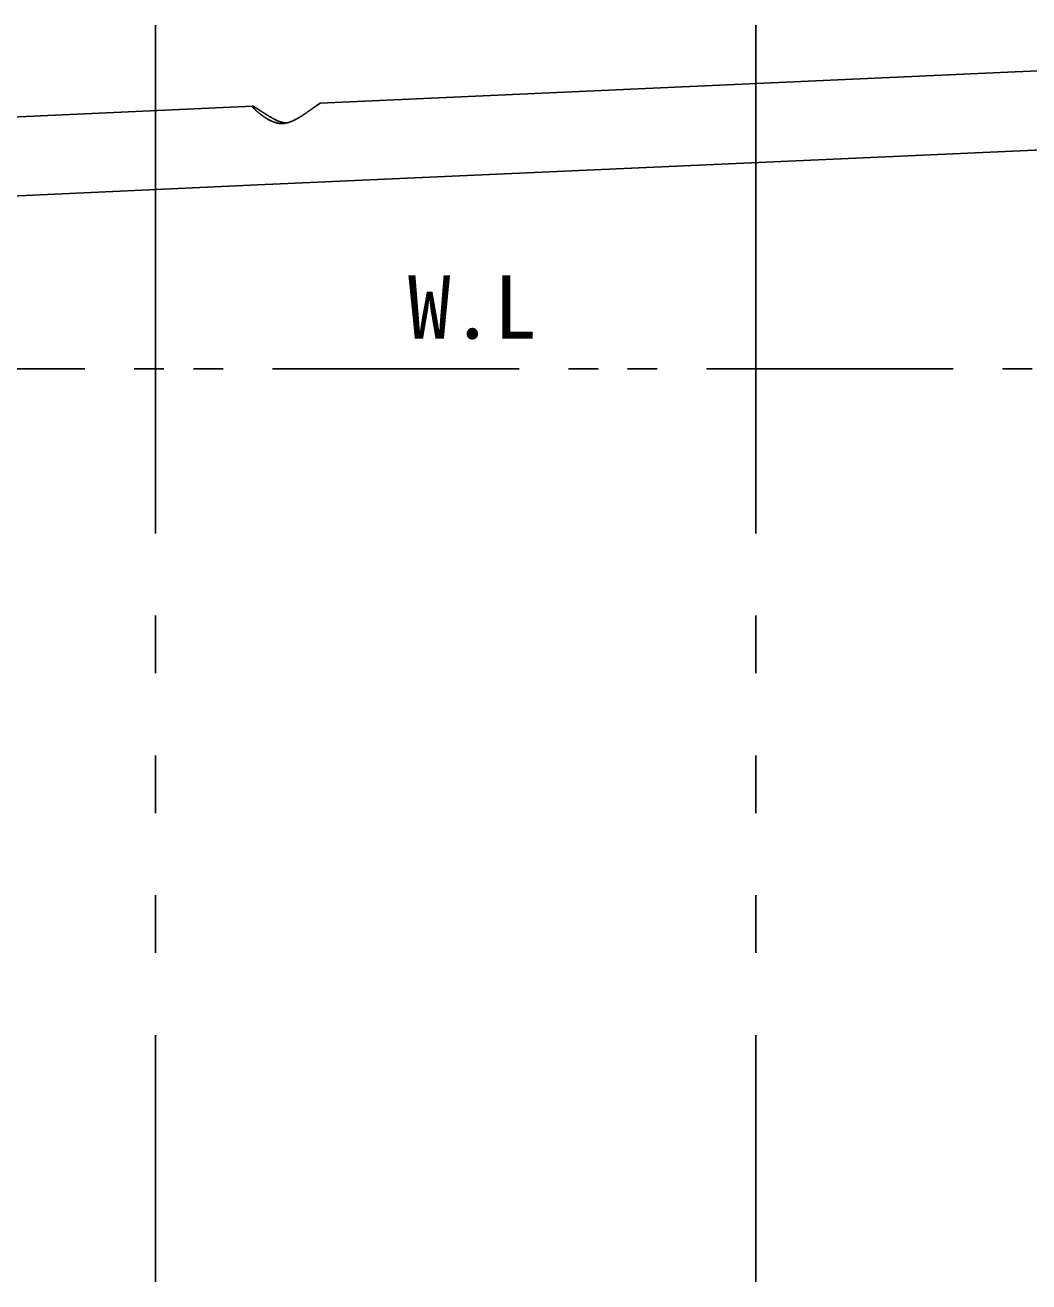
# Model space of a CAD drawing. Units: millimetres, scale not verified. Extents: x -9622 to 7696, y -6818 to 5260.
# Drawn here: x -5948 to -5338, y -2826 to -2062 of the extents above; entities that cross this region are included whole.
import ezdxf
from ezdxf.enums import TextEntityAlignment as Align

# ---------------------------------------------------------------- set-up
doc = ezdxf.new("R2010")
doc.units = ezdxf.units.MM
doc.header["$LTSCALE"] = 30
doc.linetypes.add('DOUBLE_CHAIN1', pattern=[8.8, 5, -1, 0.6, -0.6, 0.6, -1])
for name, color, linetype, lineweight in [('0-1_KIKI', 3, 'Continuous', 25), ('1-2_12', 3, 'Continuous', 25), ('1-5_15', 3, 'Continuous', 25), ('1-7_17', 3, 'Continuous', 25)]:
    doc.layers.add(name, color=color, linetype=linetype, lineweight=lineweight)
doc.layers.add('1-4_14', color=4, linetype='Continuous')
doc.styles.add('MS Gothic', font='')
doc.styles.get('MS Gothic').set_extended_font_data('MS Gothic')

msp = doc.modelspace()

# ---------------------------------------------------------------- linework, layer by layer
at = {"layer": '0-1_KIKI'}
msp.add_line((-5809.9, -2111.1), (-6046.24, -2121.71), dxfattribs=at)
for points in [[(-5202.26, -2083.81), (-5710.21, -2106.62), (-5768.67, -2109.25)], [(-5809.04, -2111.41), (-5809.13, -2111.37), (-5809.21, -2111.32), (-5809.29, -2111.28), (-5809.37, -2111.25), (-5809.43, -2111.22), (-5809.49, -2111.19), (-5809.54, -2111.17), (-5809.59, -2111.15), (-5809.63, -2111.14), (-5809.67, -2111.12), (-5809.7, -2111.11), (-5809.74, -2111.11), (-5809.77, -2111.1), (-5809.81, -2111.1), (-5809.84, -2111.1), (-5809.87, -2111.1), (-5809.9, -2111.1), (-5809.93, -2111.1), (-5809.95, -2111.11), (-5809.97, -2111.11), (-5809.98, -2111.12), (-5810, -2111.14), (-5810, -2111.15), (-5810.01, -2111.16), (-5810, -2111.19), (-5810, -2111.21), (-5809.99, -2111.24), (-5809.97, -2111.27), (-5809.96, -2111.31), (-5809.93, -2111.35), (-5809.91, -2111.39), (-5809.88, -2111.44), (-5809.85, -2111.49), (-5809.82, -2111.54), (-5809.78, -2111.6), (-5809.75, -2111.65), (-5809.71, -2111.69), (-5809.68, -2111.74), (-5809.64, -2111.79)], [(-5809.64, -2111.79), (-5809.6, -2111.84), (-5809.56, -2111.89), (-5809.51, -2111.95), (-5809.45, -2112.01), (-5809.39, -2112.08), (-5809.32, -2112.16), (-5809.24, -2112.24), (-5809.16, -2112.33), (-5809.07, -2112.42), (-5808.98, -2112.52), (-5808.89, -2112.61), (-5808.81, -2112.7), (-5808.72, -2112.79), (-5808.64, -2112.87), (-5808.56, -2112.95), (-5808.48, -2113.02), (-5808.4, -2113.1), (-5808.32, -2113.18), (-5808.23, -2113.26), (-5808.14, -2113.35), (-5808.03, -2113.45), (-5807.92, -2113.56), (-5807.79, -2113.67), (-5807.66, -2113.79), (-5807.53, -2113.91), (-5807.4, -2114.03), (-5807.26, -2114.15), (-5807.13, -2114.26), (-5807.01, -2114.37), (-5806.89, -2114.48), (-5806.78, -2114.58), (-5806.67, -2114.67), (-5806.56, -2114.76), (-5806.45, -2114.86), (-5806.33, -2114.95), (-5806.21, -2115.06), (-5806.07, -2115.17), (-5805.92, -2115.28), (-5805.77, -2115.41)], [(-5804.02, -2114.58), (-5804.16, -2114.48), (-5804.31, -2114.39), (-5804.46, -2114.29), (-5804.63, -2114.18), (-5804.81, -2114.06), (-5804.99, -2113.94), (-5805.17, -2113.82), (-5805.35, -2113.7), (-5805.53, -2113.59), (-5805.7, -2113.48), (-5805.86, -2113.37), (-5806.01, -2113.28), (-5806.14, -2113.19), (-5806.27, -2113.11), (-5806.39, -2113.03), (-5806.5, -2112.95), (-5806.62, -2112.88), (-5806.74, -2112.8), (-5806.87, -2112.72), (-5807, -2112.64), (-5807.14, -2112.55), (-5807.28, -2112.46), (-5807.43, -2112.37), (-5807.57, -2112.28), (-5807.71, -2112.19), (-5807.84, -2112.11), (-5807.96, -2112.03), (-5808.07, -2111.97), (-5808.17, -2111.9), (-5808.26, -2111.85), (-5808.35, -2111.8), (-5808.43, -2111.75), (-5808.51, -2111.7), (-5808.6, -2111.66), (-5808.68, -2111.61), (-5808.77, -2111.56), (-5808.86, -2111.51), (-5808.95, -2111.46), (-5809.04, -2111.41)], [(-5805.77, -2115.41), (-5805.6, -2115.54), (-5805.44, -2115.68), (-5805.27, -2115.81), (-5805.1, -2115.94), (-5804.93, -2116.07), (-5804.78, -2116.2), (-5804.63, -2116.31), (-5804.49, -2116.42), (-5804.35, -2116.52), (-5804.21, -2116.63), (-5804.07, -2116.73), (-5803.92, -2116.84), (-5803.76, -2116.95), (-5803.59, -2117.07), (-5803.41, -2117.2), (-5803.2, -2117.34), (-5802.99, -2117.49), (-5802.78, -2117.63), (-5802.56, -2117.78), (-5802.35, -2117.92), (-5802.14, -2118.06), (-5801.94, -2118.19), (-5801.76, -2118.31), (-5801.59, -2118.42), (-5801.42, -2118.53), (-5801.25, -2118.63), (-5801.08, -2118.73), (-5800.9, -2118.84), (-5800.72, -2118.94), (-5800.51, -2119.05), (-5800.29, -2119.17), (-5800.06, -2119.3), (-5799.81, -2119.43), (-5799.56, -2119.56), (-5799.31, -2119.69), (-5799.06, -2119.81), (-5798.82, -2119.93), (-5798.59, -2120.04), (-5798.38, -2120.15)], [(-5796.26, -2119.17), (-5796.52, -2119.04), (-5796.76, -2118.92), (-5796.99, -2118.81), (-5797.19, -2118.71), (-5797.39, -2118.6), (-5797.58, -2118.5), (-5797.77, -2118.4), (-5797.96, -2118.3), (-5798.16, -2118.18), (-5798.37, -2118.06), (-5798.59, -2117.94), (-5798.83, -2117.8), (-5799.08, -2117.66), (-5799.32, -2117.51), (-5799.57, -2117.37), (-5799.81, -2117.22), (-5800.05, -2117.09), (-5800.26, -2116.96), (-5800.46, -2116.84), (-5800.65, -2116.72), (-5800.82, -2116.62), (-5800.99, -2116.52), (-5801.15, -2116.41), (-5801.32, -2116.31), (-5801.49, -2116.2), (-5801.67, -2116.09), (-5801.86, -2115.97), (-5802.06, -2115.84), (-5802.27, -2115.71), (-5802.48, -2115.57), (-5802.68, -2115.44), (-5802.89, -2115.31), (-5803.08, -2115.18), (-5803.27, -2115.07), (-5803.43, -2114.96), (-5803.59, -2114.86), (-5803.74, -2114.76), (-5803.88, -2114.67), (-5804.02, -2114.58)], [(-5781.78, -2118.11), (-5781.59, -2117.99), (-5781.38, -2117.87), (-5781.16, -2117.73), (-5780.93, -2117.59), (-5780.69, -2117.44), (-5780.44, -2117.28), (-5780.2, -2117.13), (-5779.96, -2116.98), (-5779.73, -2116.83), (-5779.52, -2116.7), (-5779.32, -2116.57), (-5779.14, -2116.45), (-5778.97, -2116.34), (-5778.81, -2116.23), (-5778.65, -2116.12), (-5778.49, -2116.01), (-5778.32, -2115.9), (-5778.14, -2115.78), (-5777.95, -2115.65), (-5777.76, -2115.52), (-5777.56, -2115.38), (-5777.35, -2115.24), (-5777.15, -2115.1), (-5776.95, -2114.96), (-5776.76, -2114.83), (-5776.58, -2114.71), (-5776.42, -2114.59), (-5776.26, -2114.48), (-5776.12, -2114.38), (-5775.98, -2114.29), (-5775.84, -2114.19), (-5775.7, -2114.09), (-5775.56, -2113.99), (-5775.4, -2113.88), (-5775.24, -2113.77), (-5775.07, -2113.65), (-5774.89, -2113.52), (-5774.71, -2113.39), (-5774.54, -2113.27)], [(-5774.54, -2113.27), (-5774.36, -2113.15), (-5774.2, -2113.03), (-5774.04, -2112.92), (-5773.9, -2112.82), (-5773.77, -2112.73), (-5773.64, -2112.64), (-5773.53, -2112.56), (-5773.41, -2112.48), (-5773.3, -2112.4), (-5773.18, -2112.31), (-5773.05, -2112.23), (-5772.92, -2112.14), (-5772.79, -2112.05), (-5772.65, -2111.95), (-5772.51, -2111.85), (-5772.37, -2111.76), (-5772.23, -2111.67), (-5772.1, -2111.58), (-5771.98, -2111.5), (-5768.67, -2109.25)], [(-5798.38, -2120.15), (-5798.18, -2120.24), (-5797.99, -2120.33), (-5797.8, -2120.41), (-5797.61, -2120.48), (-5797.41, -2120.56), (-5797.2, -2120.63), (-5796.97, -2120.71), (-5796.72, -2120.79), (-5796.46, -2120.87), (-5796.19, -2120.95), (-5795.91, -2121.04), (-5795.63, -2121.11), (-5795.35, -2121.19), (-5795.09, -2121.26), (-5794.83, -2121.32), (-5794.6, -2121.37), (-5794.38, -2121.42), (-5794.17, -2121.46), (-5793.98, -2121.49), (-5793.8, -2121.52), (-5793.62, -2121.54), (-5793.45, -2121.56), (-5793.28, -2121.57), (-5793.11, -2121.58), (-5792.94, -2121.59), (-5792.78, -2121.59), (-5792.63, -2121.59), (-5792.48, -2121.59), (-5792.35, -2121.59), (-5792.23, -2121.59), (-5791.91, -2121.59), (-5791.68, -2121.58), (-5791.58, -2121.58), (-5791.46, -2121.58), (-5791.33, -2121.58), (-5791.19, -2121.57), (-5791.03, -2121.56), (-5790.87, -2121.56), (-5790.7, -2121.54)], [(-5789.47, -2121.35), (-5789.69, -2121.33), (-5789.74, -2121.32), (-5789.8, -2121.31), (-5789.88, -2121.31), (-5789.96, -2121.29), (-5790.04, -2121.28), (-5790.13, -2121.27), (-5790.23, -2121.26), (-5790.32, -2121.24), (-5790.42, -2121.23), (-5790.51, -2121.21), (-5790.61, -2121.19), (-5790.73, -2121.17), (-5790.85, -2121.14), (-5790.98, -2121.11), (-5791.13, -2121.07), (-5791.3, -2121.03), (-5791.48, -2120.98), (-5791.69, -2120.93), (-5791.9, -2120.87), (-5792.13, -2120.81), (-5792.36, -2120.75), (-5792.59, -2120.68), (-5792.81, -2120.61), (-5793.03, -2120.54), (-5793.23, -2120.48), (-5793.43, -2120.41), (-5793.63, -2120.34), (-5793.82, -2120.26), (-5794.02, -2120.19), (-5794.22, -2120.1), (-5794.44, -2120.01), (-5794.67, -2119.91), (-5794.91, -2119.8), (-5795.17, -2119.68), (-5795.44, -2119.55), (-5795.72, -2119.42), (-5795.99, -2119.3), (-5796.26, -2119.17)], [(-5790.7, -2121.54), (-5790.53, -2121.53), (-5790.36, -2121.51), (-5790.18, -2121.49), (-5790.01, -2121.46), (-5789.82, -2121.43), (-5789.62, -2121.39), (-5789.41, -2121.34), (-5789.19, -2121.29), (-5788.95, -2121.23), (-5788.69, -2121.16), (-5788.41, -2121.08), (-5788.13, -2121), (-5787.84, -2120.91), (-5787.55, -2120.82), (-5787.27, -2120.73), (-5786.99, -2120.64), (-5786.74, -2120.55), (-5786.5, -2120.47), (-5786.28, -2120.39), (-5786.07, -2120.3), (-5785.87, -2120.22), (-5785.67, -2120.13), (-5785.46, -2120.04), (-5785.25, -2119.94), (-5785.02, -2119.83), (-5784.78, -2119.71), (-5784.52, -2119.59), (-5784.25, -2119.45), (-5783.98, -2119.32), (-5783.71, -2119.18), (-5783.45, -2119.04), (-5783.2, -2118.91), (-5782.96, -2118.78), (-5782.74, -2118.66), (-5782.53, -2118.55), (-5782.34, -2118.44), (-5782.15, -2118.33), (-5781.97, -2118.23), (-5781.78, -2118.11)]]:
    msp.add_lwpolyline(points, dxfattribs=at)
at = {"layer": '1-2_12'}
for p, q in [((-5806.72, -2159), (-5200.11, -2131.76)), ((-6132.95, -2173.66), (-5806.72, -2159))]:
    msp.add_line(p, q, dxfattribs=at)
at = {"layer": '1-5_15', "color": 4, "linetype": 'DOUBLE_CHAIN1'}
msp.add_line((-6325.78, -2270.82), (-4632.04, -2270.82), dxfattribs=at)
at = {"layer": '1-7_17'}
for p, q in [((-5868.91, -2370.82), (-5868.91, -2061.82)), ((-5503.91, -2370.82), (-5503.91, -2061.82)), ((-5868.91, -2455.82), (-5868.91, -2420.82)), ((-5503.91, -2455.82), (-5503.91, -2420.82)), ((-5868.91, -2540.82), (-5868.91, -2505.82)), ((-5503.91, -2540.82), (-5503.91, -2505.82)), ((-5868.91, -2625.82), (-5868.91, -2590.82)), ((-5503.91, -2625.82), (-5503.91, -2590.82)), ((-5868.91, -2825.82), (-5868.91, -2675.82)), ((-5503.91, -2825.82), (-5503.91, -2675.82))]:
    msp.add_line(p, q, dxfattribs=at)

# ---------------------------------------------------------------- texts
at = {"layer": '1-4_14', "style": 'MS Gothic'}
msp.add_text('W.L', height=38.48, dxfattribs=at).set_placement((-5715.49, -2263.95), align=Align.BOTTOM_LEFT)

doc.saveas('drawing.dxf')
